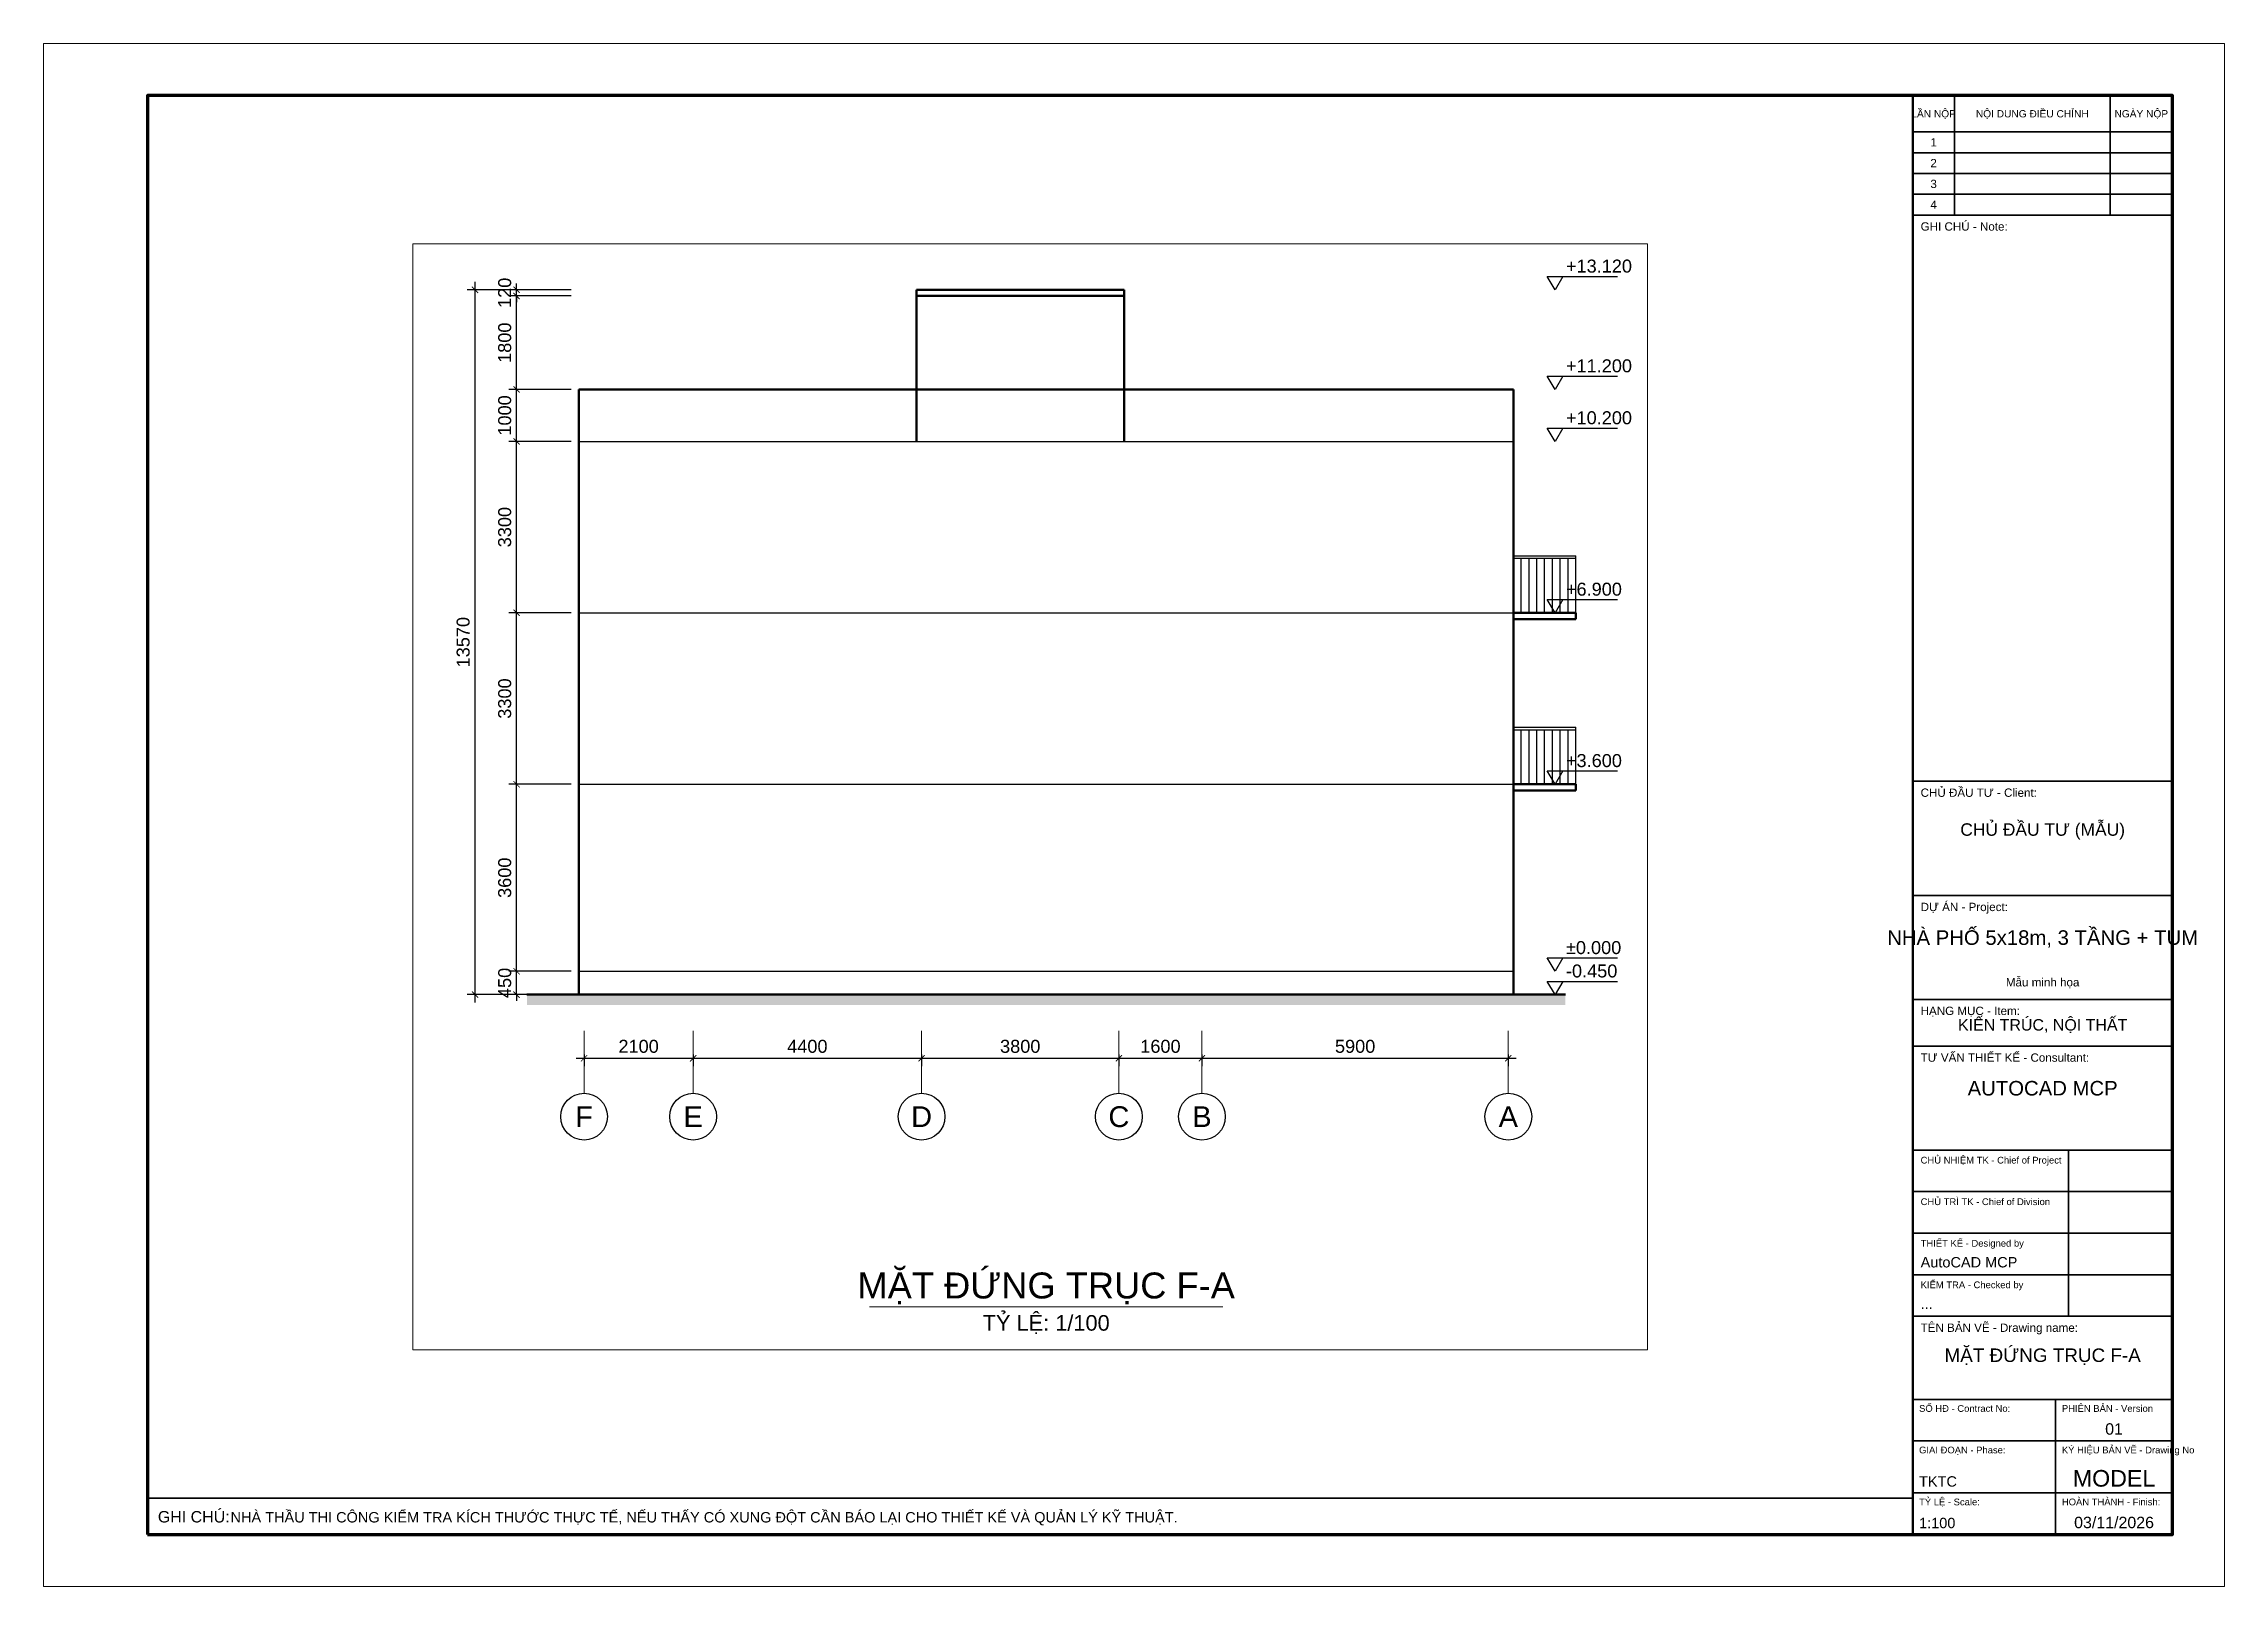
# Paper-space layout 'KT-04' of a CAD drawing. Header units: millimetres. Extents: x 0 to 420, y 0 to 297.
# The model-space entities are those that its viewports show. They can reach past a viewport. Long polylines and large blocks are cut down to what shows.
import ezdxf
from ezdxf.enums import TextEntityAlignment as Align

# ---------------------------------------------------------------- set-up
doc = ezdxf.new("R2010")
doc.units = ezdxf.units.MM
doc.header["$LTSCALE"] = 40
doc.linetypes.add('CENTER', pattern=[50.8, 31.75, -6.35, 6.35, -6.35])
for name, color, linetype, lineweight in [('A-ANNO-DIMS', 1, 'Continuous', 18), ('A-ANNO-SYMB', 7, 'Continuous', 25), ('A-ANNO-TEXT', 7, 'Continuous', 18), ('A-ANNO-TTLB', 7, 'Continuous', 35), ('A-ELEV', 7, 'Continuous', 25), ('A-ELEV-OTLN', 7, 'Continuous', 50), ('A-SECT-PATT', 8, 'Continuous', 9), ('S-GRID', 1, 'CENTER', 18), ('S-GRID-IDEN', 7, 'Continuous', 25)]:
    doc.layers.add(name, color=color, linetype=linetype, lineweight=lineweight)
doc.layers.add('A-ANNO-VPRT', color=8, linetype='Continuous', lineweight=9, plot=False)
doc.styles.add('MCP-ARIAL', font='arial.ttf')
doc.dimstyles.new('MCP-1-100', dxfattribs={"dimscale": 100, "dimtxt": 2.5, "dimasz": 1.2, "dimexe": 1.5, "dimexo": 1.5, "dimgap": 1, "dimtad": 1, "dimdec": 0, "dimdsep": 46, "dimtxsty": 'MCP-ARIAL', "dimblk": 'ARCHTICK', "dimblk1": 'ARCHTICK', "dimblk2": 'ARCHTICK', "dimcen": 0.09, "dimdle": 1.5, "dimclrd": 256, "dimclre": 256, "dimclrt": 256, "dimadec": 0, "dimazin": 0, "dimtfac": 1, "dimtdec": 4, "dimtix": 1, "dimtmove": 2, "dimatfit": 3, "dimfxl": 1, "dimtolj": 1, "dimtzin": 0, "dimarcsym": 0})

# ---------------------------------------------------------------- blocks, each defined once
blk = doc.blocks.new('MCP_KHUNG_TEN_DOC_A3')
at = {"lineweight": 50}
blk.add_line((360, 10), (360, 287), dxfattribs=at)
for p, q in [((368, 264), (368, 287)), ((398, 264), (398, 287)), ((360, 280), (410, 280)), ((360, 276), (410, 276)), ((360, 272), (410, 272)), ((360, 268), (410, 268)), ((390, 52), (390, 84)), ((360, 76), (410, 76)), ((360, 68), (410, 68)), ((360, 60), (410, 60)), ((387.5, 28), (387.5, 36)), ((387.5, 18), (387.5, 28)), ((387.5, 10), (387.5, 18))]:
    blk.add_line(p, q)
at = {"lineweight": 35}
for p, q in [((360, 264), (410, 264)), ((360, 155), (410, 155)), ((360, 133), (410, 133)), ((360, 113), (410, 113)), ((360, 104), (410, 104)), ((360, 84), (410, 84)), ((360, 52), (410, 52)), ((360, 36), (410, 36)), ((360, 28), (410, 28)), ((20, 17), (360, 17)), ((360, 18), (410, 18))]:
    blk.add_line(p, q, dxfattribs=at)
at = {"lineweight": 9}
blk.add_lwpolyline([(0, 0), (420, 0), (420, 297), (0, 297)], close=True, dxfattribs=at)
at = {"lineweight": 70}
blk.add_lwpolyline([(20, 10), (410, 10), (410, 287), (20, 287)], close=True, dxfattribs=at)
at = {"style": 'MCP-ARIAL'}
for s, height, p in [('LẦN NỘP', 1.4, (364, 282.8)), ('NỘI DUNG ĐIỀU CHỈNH', 1.4, (383, 282.8)), ('NGÀY NỘP', 1.4, (404, 282.8)), ('1', 1.6, (364, 277.2)), ('2', 1.6, (364, 273.2)), ('3', 1.6, (364, 269.2)), ('4', 1.6, (364, 265.2))]:
    blk.add_text(s, height=height, dxfattribs=at).set_placement(p, align=Align.CENTER)
for s, height, p in [('GHI CHÚ - Note:', 1.6, (361.5, 261)), ('CHỦ ĐẦU TƯ - Client:', 1.6, (361.5, 152)), ('DỰ ÁN - Project:', 1.6, (361.5, 130)), ('HẠNG MỤC - Item:', 1.6, (361.5, 110)), ('TƯ VẤN THIẾT KẾ - Consultant:', 1.6, (361.5, 101)), ('CHỦ NHIỆM TK - Chief of Project', 1.3, (361.5, 81.4)), ('CHỦ TRÌ TK - Chief of Division', 1.3, (361.5, 73.4)), ('THIẾT KẾ - Designed by', 1.3, (361.5, 65.4)), ('KIỂM TRA - Checked by', 1.3, (361.5, 57.4)), ('TÊN BẢN VẼ - Drawing name:', 1.6, (361.5, 49)), ('SỐ HĐ - Contract No:', 1.3, (361.2, 33.6)), ('PHIÊN BẢN - Version', 1.3, (388.7, 33.6)), ('GIAI ĐOẠN - Phase:', 1.3, (361.2, 25.6)), ('KÝ HIỆU BẢN VẼ - Drawing No', 1.3, (388.7, 25.6)), ('TỶ LỆ - Scale:', 1.3, (361.2, 15.6)), ('HOÀN THÀNH - Finish:', 1.3, (388.7, 15.6)), ('GHI CHÚ:', 2.2, (22, 12.3))]:
    blk.add_text(s, height=height, dxfattribs=at).set_placement(p)
for tag, height, p in [('CHU_DAU_TU', 2.4, (385, 144.5)), ('DIA_CHI_CDT', 1.6, (385, 135.5)), ('CONG_TRINH', 2.8, (385, 123.5)), ('DIA_DIEM', 1.6, (385, 115.5)), ('HANG_MUC', 2.2, (385, 107)), ('CONG_TY', 2.8, (385, 94.5)), ('DIA_CHI_TV', 1.6, (385, 86.5)), ('TEN_BAN_VE', 2.6, (385, 43.2)), ('TEN_BAN_VE_2', 2.6, (385, 38.6)), ('PHIEN_BAN', 2.2, (398.75, 29.2)), ('SO_BAN_VE', 3.2, (398.75, 19.2)), ('NGAY', 2.2, (398.75, 11.2))]:
    blk.add_attdef(tag, text='', height=height, dxfattribs=at).set_placement(p, align=Align.CENTER)
for tag, p in [('CHU_NHIEM', (361.5, 77.4)), ('CHU_TRI', (361.5, 69.4)), ('THIET_KE', (361.5, 61.4)), ('KIEM_TRA', (361.5, 53.4)), ('SO_HD', (361.2, 29.2)), ('GIAI_DOAN', (361.2, 19.2)), ('GHI_CHU_CHUNG', (36, 12.3)), ('TY_LE', (361.2, 11.2))]:
    blk.add_attdef(tag, p, '', height=2, dxfattribs=at)
blk = doc.blocks.new('MCP_COTE')
blk.add_line((-1.5, 2.55), (12, 2.55))
blk.add_lwpolyline([(0, 0), (-1.5, 2.55), (1.5, 2.55)], close=True)
at = {"style": 'MCP-ARIAL'}
blk.add_attdef('COTE', (2.1, 3.3), '', height=2.5, dxfattribs=at)
blk = doc.blocks.new('_ArchTick')
at = {"color": 0, "linetype": 'ByBlock', "const_width": 0.15}
blk.add_lwpolyline([(-0.5, -0.5), (0.5, 0.5)], dxfattribs=at)
blk = doc.blocks.new('*D81')
at = {"layer": 'A-ANNO-DIMS', "lineweight": -2, "transparency": 16777216}
for p, q in [((79950, 863), (78750, 863)), ((78900, 863), (78900, 983)), ((78900, 413), (78900, 863)), ((79950, 413), (78750, 413)), ((78900, 413), (78900, 293))]:
    blk.add_line(p, q, dxfattribs=at)
at = {"layer": 'Defpoints', "color": 0, "transparency": 16777216}
for p in [(78900, 863), (80100, 863), (80100, 413)]:
    blk.add_point(p, dxfattribs=at)
at = {"layer": 'A-ANNO-DIMS', "lineweight": -2, "transparency": 16777216, "xscale": 120, "yscale": 120, "zscale": 120}
for p, rotation in [((78900, 863), 270), ((78900, 413), 90)]:
    blk.add_blockref('_ArchTick', p, dxfattribs=dict(at, rotation=rotation))
at = {"layer": 'A-ANNO-DIMS', "transparency": 16777216, "insert": (78672, 638), "char_height": 250, "attachment_point": 5, "rotation": 90, "style": 'MCP-ARIAL'}
blk.add_mtext('\\A1;450', dxfattribs=at)
blk = doc.blocks.new('*D82')
at = {"layer": 'A-ANNO-DIMS', "lineweight": -2, "transparency": 16777216}
for p, q in [((79950, 4463), (78750, 4463)), ((78900, 713), (78900, 4613)), ((79950, 863), (78750, 863))]:
    blk.add_line(p, q, dxfattribs=at)
at = {"layer": 'Defpoints', "color": 0, "transparency": 16777216}
for p in [(78900, 4463), (80100, 4463), (80100, 863)]:
    blk.add_point(p, dxfattribs=at)
at = {"layer": 'A-ANNO-DIMS', "lineweight": -2, "transparency": 16777216, "xscale": 120, "yscale": 120, "zscale": 120}
for p, rotation in [((78900, 4463), 90), ((78900, 863), 270)]:
    blk.add_blockref('_ArchTick', p, dxfattribs=dict(at, rotation=rotation))
at = {"layer": 'A-ANNO-DIMS', "transparency": 16777216, "insert": (78672, 2663), "char_height": 250, "attachment_point": 5, "rotation": 90, "style": 'MCP-ARIAL'}
blk.add_mtext('\\A1;3600', dxfattribs=at)
blk = doc.blocks.new('*D83')
at = {"layer": 'A-ANNO-DIMS', "lineweight": -2, "transparency": 16777216}
for p, q in [((79950, 7763), (78750, 7763)), ((78900, 4313), (78900, 7913)), ((79950, 4463), (78750, 4463))]:
    blk.add_line(p, q, dxfattribs=at)
at = {"layer": 'Defpoints', "color": 0, "transparency": 16777216}
for p in [(78900, 7763), (80100, 7763), (80100, 4463)]:
    blk.add_point(p, dxfattribs=at)
at = {"layer": 'A-ANNO-DIMS', "lineweight": -2, "transparency": 16777216, "xscale": 120, "yscale": 120, "zscale": 120}
for p, rotation in [((78900, 7763), 90), ((78900, 4463), 270)]:
    blk.add_blockref('_ArchTick', p, dxfattribs=dict(at, rotation=rotation))
at = {"layer": 'A-ANNO-DIMS', "transparency": 16777216, "insert": (78672, 6113), "char_height": 250, "attachment_point": 5, "rotation": 90, "style": 'MCP-ARIAL'}
blk.add_mtext('\\A1;3300', dxfattribs=at)
blk = doc.blocks.new('*D84')
at = {"layer": 'A-ANNO-DIMS', "lineweight": -2, "transparency": 16777216}
for p, q in [((79950, 11063), (78750, 11063)), ((78900, 7613), (78900, 11213)), ((79950, 7763), (78750, 7763))]:
    blk.add_line(p, q, dxfattribs=at)
at = {"layer": 'Defpoints', "color": 0, "transparency": 16777216}
for p in [(78900, 11063), (80100, 11063), (80100, 7763)]:
    blk.add_point(p, dxfattribs=at)
at = {"layer": 'A-ANNO-DIMS', "lineweight": -2, "transparency": 16777216, "xscale": 120, "yscale": 120, "zscale": 120}
for p, rotation in [((78900, 11063), 90), ((78900, 7763), 270)]:
    blk.add_blockref('_ArchTick', p, dxfattribs=dict(at, rotation=rotation))
at = {"layer": 'A-ANNO-DIMS', "transparency": 16777216, "insert": (78672, 9413), "char_height": 250, "attachment_point": 5, "rotation": 90, "style": 'MCP-ARIAL'}
blk.add_mtext('\\A1;3300', dxfattribs=at)
blk = doc.blocks.new('*D85')
at = {"layer": 'A-ANNO-DIMS', "lineweight": -2, "transparency": 16777216}
for p, q in [((78900, 10913), (78900, 12213)), ((79950, 12063), (78750, 12063)), ((79950, 11063), (78750, 11063))]:
    blk.add_line(p, q, dxfattribs=at)
at = {"layer": 'Defpoints', "color": 0, "transparency": 16777216}
for p in [(78900, 12063), (80100, 12063), (80100, 11063)]:
    blk.add_point(p, dxfattribs=at)
at = {"layer": 'A-ANNO-DIMS', "lineweight": -2, "transparency": 16777216, "xscale": 120, "yscale": 120, "zscale": 120}
for p, rotation in [((78900, 12063), 90), ((78900, 11063), 270)]:
    blk.add_blockref('_ArchTick', p, dxfattribs=dict(at, rotation=rotation))
at = {"layer": 'A-ANNO-DIMS', "transparency": 16777216, "insert": (78672, 11563), "char_height": 250, "attachment_point": 5, "rotation": 90, "style": 'MCP-ARIAL'}
blk.add_mtext('\\A1;1000', dxfattribs=at)
blk = doc.blocks.new('*D86')
at = {"layer": 'A-ANNO-DIMS', "lineweight": -2, "transparency": 16777216}
for p, q in [((79950, 13863), (78750, 13863)), ((78900, 11913), (78900, 14013)), ((79950, 12063), (78750, 12063))]:
    blk.add_line(p, q, dxfattribs=at)
at = {"layer": 'Defpoints', "color": 0, "transparency": 16777216}
for p in [(78900, 13863), (80100, 13863), (80100, 12063)]:
    blk.add_point(p, dxfattribs=at)
at = {"layer": 'A-ANNO-DIMS', "lineweight": -2, "transparency": 16777216, "xscale": 120, "yscale": 120, "zscale": 120}
for p, rotation in [((78900, 13863), 90), ((78900, 12063), 270)]:
    blk.add_blockref('_ArchTick', p, dxfattribs=dict(at, rotation=rotation))
at = {"layer": 'A-ANNO-DIMS', "transparency": 16777216, "insert": (78672, 12963), "char_height": 250, "attachment_point": 5, "rotation": 90, "style": 'MCP-ARIAL'}
blk.add_mtext('\\A1;1800', dxfattribs=at)
blk = doc.blocks.new('*D87')
at = {"layer": 'A-ANNO-DIMS', "lineweight": -2, "transparency": 16777216}
for p, q in [((79950, 13983), (78750, 13983)), ((79950, 13863), (78750, 13863)), ((78900, 13983), (78900, 14103)), ((78900, 13863), (78900, 13983)), ((78900, 13863), (78900, 13743))]:
    blk.add_line(p, q, dxfattribs=at)
at = {"layer": 'Defpoints', "color": 0, "transparency": 16777216}
for p in [(78900, 13983), (80100, 13983), (80100, 13863)]:
    blk.add_point(p, dxfattribs=at)
at = {"layer": 'A-ANNO-DIMS', "lineweight": -2, "transparency": 16777216, "xscale": 120, "yscale": 120, "zscale": 120}
for p, rotation in [((78900, 13983), 270), ((78900, 13863), 90)]:
    blk.add_blockref('_ArchTick', p, dxfattribs=dict(at, rotation=rotation))
at = {"layer": 'A-ANNO-DIMS', "transparency": 16777216, "insert": (78672, 13923), "char_height": 250, "attachment_point": 5, "rotation": 90, "style": 'MCP-ARIAL'}
blk.add_mtext('\\A1;120', dxfattribs=at)
blk = doc.blocks.new('*D88')
at = {"layer": 'A-ANNO-DIMS', "lineweight": -2, "transparency": 16777216}
for p, q in [((79950, 13983), (77950, 13983)), ((78100, 263), (78100, 14133)), ((79950, 413), (77950, 413))]:
    blk.add_line(p, q, dxfattribs=at)
at = {"layer": 'Defpoints', "color": 0, "transparency": 16777216}
for p in [(78100, 13983), (80100, 13983), (80100, 413)]:
    blk.add_point(p, dxfattribs=at)
at = {"layer": 'A-ANNO-DIMS', "lineweight": -2, "transparency": 16777216, "xscale": 120, "yscale": 120, "zscale": 120}
for p, rotation in [((78100, 13983), 90), ((78100, 413), 270)]:
    blk.add_blockref('_ArchTick', p, dxfattribs=dict(at, rotation=rotation))
at = {"layer": 'A-ANNO-DIMS', "transparency": 16777216, "insert": (77872, 7198), "char_height": 250, "attachment_point": 5, "rotation": 90, "style": 'MCP-ARIAL'}
blk.add_mtext('\\A1;13570', dxfattribs=at)
blk = doc.blocks.new('MCP_TRUC')
blk.add_circle((0, 0), 4.5)
at = {"style": 'MCP-ARIAL'}
blk.add_attdef('SO', text='', height=4, dxfattribs=at).set_placement((0, 0), align=Align.MIDDLE_CENTER)
blk = doc.blocks.new('*D89')
at = {"layer": 'A-ANNO-DIMS', "lineweight": -2, "transparency": 16777216}
for p, q in [((80050, -812), (82450, -812)), ((80200, -737), (80200, -962)), ((82300, -737), (82300, -962))]:
    blk.add_line(p, q, dxfattribs=at)
at = {"layer": 'Defpoints', "color": 0, "transparency": 16777216}
for p in [(80200, -587), (82300, -587), (82300, -812)]:
    blk.add_point(p, dxfattribs=at)
at = {"layer": 'A-ANNO-DIMS', "lineweight": -2, "transparency": 16777216, "xscale": 120, "yscale": 120, "zscale": 120, "rotation": 180}
blk.add_blockref('_ArchTick', (80200, -812), dxfattribs=at)
at = {"layer": 'A-ANNO-DIMS', "lineweight": -2, "transparency": 16777216, "xscale": 120, "yscale": 120, "zscale": 120}
blk.add_blockref('_ArchTick', (82300, -812), dxfattribs=at)
at = {"layer": 'A-ANNO-DIMS', "transparency": 16777216, "insert": (81250, -584), "char_height": 250, "attachment_point": 5, "style": 'MCP-ARIAL'}
blk.add_mtext('\\A1;2100', dxfattribs=at)
blk = doc.blocks.new('*D90')
at = {"layer": 'A-ANNO-DIMS', "lineweight": -2, "transparency": 16777216}
for p, q in [((82150, -812), (86850, -812)), ((82300, -737), (82300, -962)), ((86700, -737), (86700, -962))]:
    blk.add_line(p, q, dxfattribs=at)
at = {"layer": 'Defpoints', "color": 0, "transparency": 16777216}
for p in [(82300, -587), (86700, -587), (86700, -812)]:
    blk.add_point(p, dxfattribs=at)
at = {"layer": 'A-ANNO-DIMS', "lineweight": -2, "transparency": 16777216, "xscale": 120, "yscale": 120, "zscale": 120, "rotation": 180}
blk.add_blockref('_ArchTick', (82300, -812), dxfattribs=at)
at = {"layer": 'A-ANNO-DIMS', "lineweight": -2, "transparency": 16777216, "xscale": 120, "yscale": 120, "zscale": 120}
blk.add_blockref('_ArchTick', (86700, -812), dxfattribs=at)
at = {"layer": 'A-ANNO-DIMS', "transparency": 16777216, "insert": (84500, -584), "char_height": 250, "attachment_point": 5, "style": 'MCP-ARIAL'}
blk.add_mtext('\\A1;4400', dxfattribs=at)
blk = doc.blocks.new('*D91')
at = {"layer": 'A-ANNO-DIMS', "lineweight": -2, "transparency": 16777216}
for p, q in [((86550, -812), (90650, -812)), ((86700, -737), (86700, -962)), ((90500, -737), (90500, -962))]:
    blk.add_line(p, q, dxfattribs=at)
at = {"layer": 'Defpoints', "color": 0, "transparency": 16777216}
for p in [(86700, -587), (90500, -587), (90500, -812)]:
    blk.add_point(p, dxfattribs=at)
at = {"layer": 'A-ANNO-DIMS', "lineweight": -2, "transparency": 16777216, "xscale": 120, "yscale": 120, "zscale": 120, "rotation": 180}
blk.add_blockref('_ArchTick', (86700, -812), dxfattribs=at)
at = {"layer": 'A-ANNO-DIMS', "lineweight": -2, "transparency": 16777216, "xscale": 120, "yscale": 120, "zscale": 120}
blk.add_blockref('_ArchTick', (90500, -812), dxfattribs=at)
at = {"layer": 'A-ANNO-DIMS', "transparency": 16777216, "insert": (88600, -584), "char_height": 250, "attachment_point": 5, "style": 'MCP-ARIAL'}
blk.add_mtext('\\A1;3800', dxfattribs=at)
blk = doc.blocks.new('*D92')
at = {"layer": 'A-ANNO-DIMS', "lineweight": -2, "transparency": 16777216}
for p, q in [((90350, -812), (92250, -812)), ((90500, -737), (90500, -962)), ((92100, -737), (92100, -962))]:
    blk.add_line(p, q, dxfattribs=at)
at = {"layer": 'Defpoints', "color": 0, "transparency": 16777216}
for p in [(90500, -587), (92100, -587), (92100, -812)]:
    blk.add_point(p, dxfattribs=at)
at = {"layer": 'A-ANNO-DIMS', "lineweight": -2, "transparency": 16777216, "xscale": 120, "yscale": 120, "zscale": 120, "rotation": 180}
blk.add_blockref('_ArchTick', (90500, -812), dxfattribs=at)
at = {"layer": 'A-ANNO-DIMS', "lineweight": -2, "transparency": 16777216, "xscale": 120, "yscale": 120, "zscale": 120}
blk.add_blockref('_ArchTick', (92100, -812), dxfattribs=at)
at = {"layer": 'A-ANNO-DIMS', "transparency": 16777216, "insert": (91300, -584), "char_height": 250, "attachment_point": 5, "style": 'MCP-ARIAL'}
blk.add_mtext('\\A1;1600', dxfattribs=at)
blk = doc.blocks.new('*D93')
at = {"layer": 'A-ANNO-DIMS', "lineweight": -2, "transparency": 16777216}
for p, q in [((91950, -812), (98150, -812)), ((92100, -737), (92100, -962)), ((98000, -737), (98000, -962))]:
    blk.add_line(p, q, dxfattribs=at)
at = {"layer": 'Defpoints', "color": 0, "transparency": 16777216}
for p in [(92100, -587), (98000, -587), (98000, -812)]:
    blk.add_point(p, dxfattribs=at)
at = {"layer": 'A-ANNO-DIMS', "lineweight": -2, "transparency": 16777216, "xscale": 120, "yscale": 120, "zscale": 120, "rotation": 180}
blk.add_blockref('_ArchTick', (92100, -812), dxfattribs=at)
at = {"layer": 'A-ANNO-DIMS', "lineweight": -2, "transparency": 16777216, "xscale": 120, "yscale": 120, "zscale": 120}
blk.add_blockref('_ArchTick', (98000, -812), dxfattribs=at)
at = {"layer": 'A-ANNO-DIMS', "transparency": 16777216, "insert": (95050, -584), "char_height": 250, "attachment_point": 5, "style": 'MCP-ARIAL'}
blk.add_mtext('\\A1;5900', dxfattribs=at)

msp = doc.modelspace()

# ---------------------------------------------------------------- hatches: boundary and pattern name
at = {"layer": 'A-SECT-PATT'}
h = msp.add_hatch(dxfattribs=at)
h.set_pattern_fill('EARTH', color=256, scale=15, style=0)
h.paths.add_polyline_path([(79100, 413.492), (99100, 413.492), (99100, 213.492), (79100, 213.492)], flags=16)

# ---------------------------------------------------------------- linework, layer by layer
at = {"layer": 'A-ANNO-TEXT'}
msp.add_line((85697.5, -5596.51), (92502.5, -5596.51), dxfattribs=at)
at = {"layer": 'A-ELEV'}
for p, q in [((80100, 11063.492), (98100, 11063.492)), ((86600, 11063.492), (90600, 11063.492)), ((98100, 8863.492), (99300, 8863.492)), ((98100, 7763.492), (98100, 8863.492)), ((99300, 7763.492), (99300, 8863.492)), ((98100, 8813.492), (99300, 8813.492)), ((98250, 7763.492), (98250, 8813.492)), ((98400, 7763.492), (98400, 8813.492)), ((98550, 7763.492), (98550, 8813.492)), ((98700, 7763.492), (98700, 8813.492)), ((98850, 7763.492), (98850, 8813.492)), ((99000, 7763.492), (99000, 8813.492)), ((99150, 7763.492), (99150, 8813.492)), ((80100, 7763.492), (98100, 7763.492)), ((98100, 5563.492), (99300, 5563.492)), ((98100, 4463.492), (98100, 5563.492)), ((98100, 5513.492), (99300, 5513.492)), ((98250, 4463.492), (98250, 5513.492)), ((98400, 4463.492), (98400, 5513.492)), ((98550, 4463.492), (98550, 5513.492)), ((98700, 4463.492), (98700, 5513.492)), ((98850, 4463.492), (98850, 5513.492)), ((99000, 4463.492), (99000, 5513.492)), ((99150, 4463.492), (99150, 5513.492)), ((99300, 4463.492), (99300, 5563.492)), ((80100, 4463.492), (98100, 4463.492)), ((80100, 863.492), (98100, 863.492))]:
    msp.add_line(p, q, dxfattribs=at)
at = {"layer": 'A-ELEV-OTLN'}
for p, q in [((90600, 13983.492), (86600, 13983.492)), ((86600, 13983.492), (86600, 13863.492)), ((86600, 11063.492), (86600, 13863.492)), ((86600, 13863.492), (90600, 13863.492)), ((90600, 13863.492), (90600, 13983.492)), ((90600, 11063.492), (90600, 13863.492)), ((80100, 11063.492), (80100, 12063.492)), ((80100, 12063.492), (98100, 12063.492)), ((98100, 11063.492), (98100, 12063.492)), ((80100, 7763.492), (80100, 11063.492)), ((98100, 7763.492), (98100, 11063.492)), ((80100, 4463.492), (80100, 7763.492)), ((98100, 4463.492), (98100, 7763.492)), ((99300, 7763.492), (98100, 7763.492)), ((98100, 7763.492), (98100, 7643.492)), ((98100, 7643.492), (99300, 7643.492)), ((99300, 7643.492), (99300, 7763.492)), ((80100, 413.492), (80100, 4463.492)), ((98100, 413.492), (98100, 4463.492)), ((99300, 4463.492), (98100, 4463.492)), ((98100, 4463.492), (98100, 4343.492)), ((98100, 4343.492), (99300, 4343.492)), ((99300, 4343.492), (99300, 4463.492)), ((79100, 413.492), (99100, 413.492))]:
    msp.add_line(p, q, dxfattribs=at)
at = {"layer": 'S-GRID'}
for p, q in [((80200, -286.508), (80200, -1486.508)), ((82300, -286.508), (82300, -1486.508)), ((86700, -286.508), (86700, -1486.508)), ((90500, -286.508), (90500, -1486.508)), ((92100, -286.508), (92100, -1486.508)), ((98000, -286.508), (98000, -1486.508))]:
    msp.add_line(p, q, dxfattribs=at)

# ---------------------------------------------------------------- block references
at = {"layer": 'A-ANNO-SYMB', "xscale": 100, "yscale": 100, "zscale": 100}
for p, values in [((98900, 13983.49), {'COTE': '+13.120'}), ((98900, 12063.49), {'COTE': '+11.200'}), ((98900, 11063.49), {'COTE': '+10.200'}), ((98900, 7763.49), {'COTE': '+6.900'}), ((98900, 4463.49), {'COTE': '+3.600'}), ((98900, 863.49), {'COTE': '±0.000'}), ((98900, 413.49), {'COTE': '-0.450'})]:
    msp.add_blockref('MCP_COTE', p, dxfattribs=at).add_auto_attribs(values)
at = {"layer": 'S-GRID-IDEN', "xscale": 100, "yscale": 100, "zscale": 100}
for p, values in [((80200, -1936.51), {'SO': 'F'}), ((82300, -1936.51), {'SO': 'E'}), ((86700, -1936.51), {'SO': 'D'}), ((90500, -1936.51), {'SO': 'C'}), ((92100, -1936.51), {'SO': 'B'}), ((98000, -1936.51), {'SO': 'A'})]:
    msp.add_blockref('MCP_TRUC', p, dxfattribs=at).add_auto_attribs(values)

# ---------------------------------------------------------------- texts
at = {"layer": 'A-ANNO-TEXT', "style": 'MCP-ARIAL'}
for s, height, p in [('MẶT ĐỨNG TRỤC F-A', 500, (89100, -5436.51)), ('TỶ LỆ: 1/100', 300, (89100, -6056.51))]:
    msp.add_text(s, height=height, dxfattribs=at).set_placement(p, align=Align.CENTER)

# ---------------------------------------------------------------- dimensions: what is measured, and where the dimension line sits
at = {"layer": 'A-ANNO-DIMS'}
for base, p1, p2, picture, middle in [((78100, 13983.492), (80100, 413.492), (80100, 13983.492), '*D88', (77872.271487, 7198.492)), ((78900, 13983.492), (80100, 13863.492), (80100, 13983.492), '*D87', (78672.356753, 13923.492)), ((78900, 13863.492), (80100, 12063.492), (80100, 13863.492), '*D86', (78672.356753, 12963.492)), ((78900, 12063.492), (80100, 11063.492), (80100, 12063.492), '*D85', (78672.356753, 11563.492)), ((78900, 11063.492), (80100, 7763.492), (80100, 11063.492), '*D84', (78672.271487, 9413.492)), ((78900, 7763.492), (80100, 4463.492), (80100, 7763.492), '*D83', (78672.271487, 6113.492)), ((78900, 4463.492), (80100, 863.492), (80100, 4463.492), '*D82', (78672.271487, 2663.492)), ((78900, 863.492), (80100, 413.492), (80100, 863.492), '*D81', (78672.356753, 638.492))]:
    dim = msp.add_linear_dim(base=base, p1=p1, p2=p2, angle=90, dimstyle='MCP-1-100', dxfattribs=at)
    dim.commit()
    dim.dimension.update_dxf_attribs({"geometry": picture, "text_midpoint": middle})
for base, p1, p2, picture, middle in [((82300, -811.508), (80200, -586.508), (82300, -586.508), '*D89', (81250, -583.864753)), ((86700, -811.508), (82300, -586.508), (86700, -586.508), '*D90', (84500, -583.864753)), ((90500, -811.508), (86700, -586.508), (90500, -586.508), '*D91', (88600, -583.779487)), ((92100, -811.508), (90500, -586.508), (92100, -586.508), '*D92', (91300, -583.864753)), ((98000, -811.508), (92100, -586.508), (98000, -586.508), '*D93', (95050, -583.864753))]:
    dim = msp.add_linear_dim(base=base, p1=p1, p2=p2, dimstyle='MCP-1-100', dxfattribs=at)
    dim.commit()
    dim.dimension.update_dxf_attribs({"geometry": picture, "text_midpoint": middle})

psp = doc.layouts.new('KT-04')

# ---------------------------------------------------------------- block references
at = {"layer": 'A-ANNO-TTLB'}
psp.add_blockref('MCP_KHUNG_TEN_DOC_A3', (0, 0), dxfattribs=at).add_auto_attribs({'CHU_DAU_TU': 'CHỦ ĐẦU TƯ (MẪU)', 'CONG_TRINH': 'NHÀ PHỐ 5x18m, 3 TẦNG + TUM', 'DIA_DIEM': 'Mẫu minh họa', 'HANG_MUC': 'KIẾN TRÚC, NỘI THẤT', 'CONG_TY': 'AUTOCAD MCP', 'THIET_KE': 'AutoCAD MCP', 'KIEM_TRA': '...', 'TEN_BAN_VE': 'MẶT ĐỨNG TRỤC F-A', 'PHIEN_BAN': '01', 'GIAI_DOAN': 'TKTC', 'SO_BAN_VE': 'MODEL', 'TY_LE': '1:100', 'NGAY': '03/11/2026', 'GHI_CHU_CHUNG': 'NHÀ THẦU THI CÔNG KIỂM TRA KÍCH THƯỚC THỰC TẾ, NẾU THẤY CÓ XUNG ĐỘT CẦN BÁO LẠI CHO THIẾT KẾ VÀ QUẢN LÝ KỸ THUẬT.'})

# ---------------------------------------------------------------- viewports
at = {"layer": 'A-ANNO-VPRT'}
psp.add_viewport(center=(190, 152), size=(237.82, 212.88), view_center_point=(88791, 4221), view_height=21288, dxfattribs=at)

doc.saveas('drawing.dxf')
